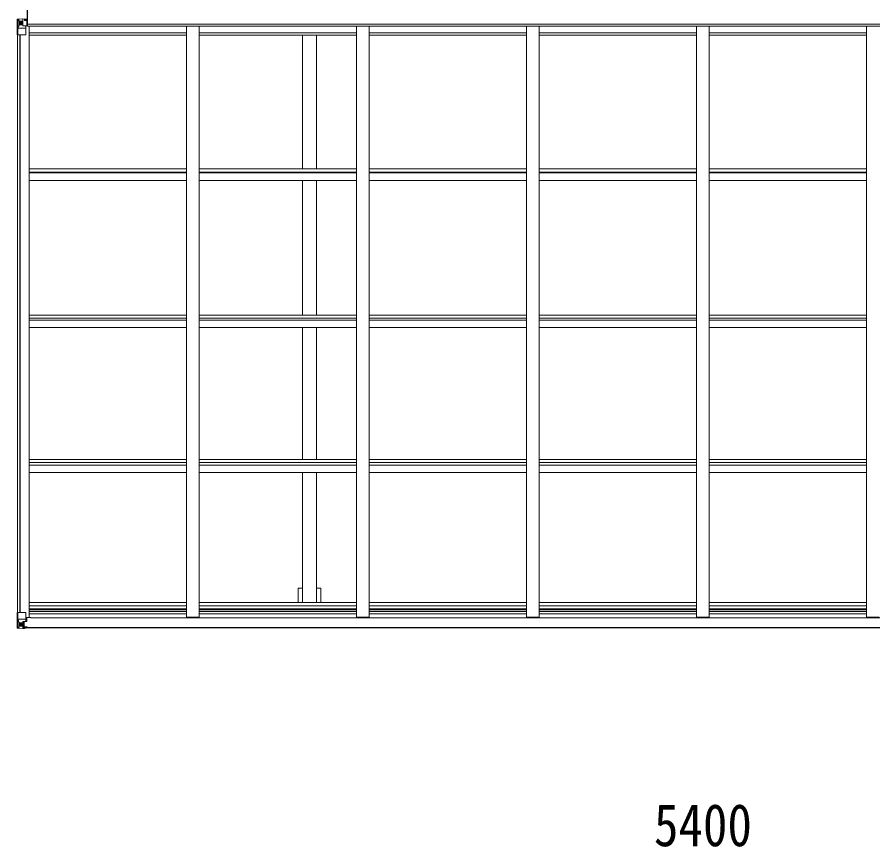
# Model space of a CAD drawing. Units: millimetres at full size; details may follow other scales. Extents: x -9783 to 33769, y -6828 to 6752.
# Drawn here: x 1770 to 5142, y 485 to 3753 of the extents above; entities that cross this region are included whole.
import ezdxf
from ezdxf.enums import TextEntityAlignment as Align

# ---------------------------------------------------------------- set-up
doc = ezdxf.new("R2010")
doc.units = ezdxf.units.MM
doc.header["$LTSCALE"] = 35
for name, color, linetype, lineweight in [('0-1_本体', 4, 'Continuous', 9), ('0-2_部品', 7, 'Continuous', 9), ('0-7_合掌部品', 3, 'Continuous', 9), ('0-A_寸法', 6, 'Continuous', 9)]:
    doc.layers.add(name, color=color, linetype=linetype, lineweight=lineweight)
doc.styles.add('ＭＳ ゴシック', font='')
doc.styles.get('ＭＳ ゴシック').set_extended_font_data('MS Gothic')

msp = doc.modelspace()

# ---------------------------------------------------------------- linework, layer by layer
at = {"layer": '0-1_本体'}
for p, q in [((1798.7, 3744.81), (1809.2, 3744.81)), ((1808.16, 3719.36), (1811.7, 3719.36)), ((7132.7, 3724.76), (1811.7, 3725.04)), ((1811.7, 3721.72), (1811.7, 3718.07)), ((7132.7, 3718.07), (1811.7, 3718.07)), ((1817.2, 3718.07), (1817.2, 1388.84)), ((2437.2, 3718.07), (2437.2, 1389.25)), ((2487.2, 3718.07), (2487.2, 1389.25)), ((3107.2, 3718.07), (3107.2, 1389.25)), ((3157.2, 3718.07), (3157.2, 1389.25)), ((3777.2, 3718.07), (3777.2, 1389.25)), ((3827.2, 3718.07), (3827.2, 1389.25)), ((4447.2, 3718.07), (4447.2, 1389.25)), ((4497.2, 3718.07), (4497.2, 1389.25)), ((5117.2, 3718.07), (5117.2, 1389.25)), ((1772.2, 3683.01), (1772.2, 1407.92)), ((1781.2, 3683.01), (1781.2, 1407.92)), ((1781.9, 3683.01), (1781.9, 1407.92)), ((1817.2, 3691.26), (2437.2, 3691.26)), ((1817.2, 3682.14), (2437.2, 3682.14)), ((2487.2, 3691.26), (3107.2, 3691.26)), ((2487.2, 3682.14), (3107.2, 3682.14)), ((2894.7, 3682.14), (2894.7, 3156.09)), ((2949.7, 3682.14), (2949.7, 3156.09)), ((3157.2, 3691.26), (3777.2, 3691.26)), ((3157.2, 3682.14), (3777.2, 3682.14)), ((3827.2, 3691.26), (4447.2, 3691.26)), ((3827.2, 3682.14), (4447.2, 3682.14)), ((4497.2, 3691.26), (5117.2, 3691.26)), ((4497.2, 3682.14), (5117.2, 3682.14)), ((1817.2, 3156.09), (2437.2, 3156.09)), ((1817.2, 3143.07), (2437.2, 3143.07)), ((1817.2, 3139.28), (2437.2, 3139.28)), ((2487.2, 3156.09), (3107.2, 3156.09)), ((2487.2, 3143.07), (3107.2, 3143.07)), ((2487.2, 3139.28), (3107.2, 3139.28)), ((3157.2, 3156.09), (3777.2, 3156.09)), ((3157.2, 3143.07), (3777.2, 3143.07)), ((3157.2, 3139.28), (3777.2, 3139.28)), ((3827.2, 3156.09), (4447.2, 3156.09)), ((3827.2, 3143.07), (4447.2, 3143.07)), ((3827.2, 3139.28), (4447.2, 3139.28)), ((4497.2, 3156.09), (5117.2, 3156.09)), ((4497.2, 3143.07), (5117.2, 3143.07)), ((4497.2, 3139.28), (5117.2, 3139.28)), ((1817.2, 3109.47), (2437.2, 3109.47)), ((2487.2, 3109.47), (3107.2, 3109.47)), ((2894.7, 3109.47), (2894.7, 2579.8)), ((2949.7, 3109.47), (2949.7, 2579.8)), ((3157.2, 3109.47), (3777.2, 3109.47)), ((3827.2, 3109.47), (4447.2, 3109.47)), ((4497.2, 3109.47), (5117.2, 3109.47)), ((1817.2, 2579.8), (2437.2, 2579.8)), ((1817.2, 2566.84), (2437.2, 2566.84)), ((2487.2, 2579.8), (3107.2, 2579.8)), ((2487.2, 2566.84), (3107.2, 2566.84)), ((3157.2, 2579.8), (3777.2, 2579.8)), ((3157.2, 2566.84), (3777.2, 2566.84)), ((3827.2, 2579.8), (4447.2, 2579.8)), ((3827.2, 2566.84), (4447.2, 2566.84)), ((4497.2, 2579.8), (5117.2, 2579.8)), ((4497.2, 2566.84), (5117.2, 2566.84)), ((1817.2, 2559.68), (2437.2, 2559.68)), ((1817.2, 2530.24), (2437.2, 2530.24)), ((2487.2, 2559.68), (3107.2, 2559.68)), ((2487.2, 2530.24), (3107.2, 2530.24)), ((2894.7, 2530.24), (2894.7, 2011.1)), ((2949.7, 2530.24), (2949.7, 2011.1)), ((3157.2, 2559.68), (3777.2, 2559.68)), ((3157.2, 2530.24), (3777.2, 2530.24)), ((3827.2, 2559.68), (4447.2, 2559.68)), ((3827.2, 2530.24), (4447.2, 2530.24)), ((4497.2, 2559.68), (5117.2, 2559.68)), ((4497.2, 2530.24), (5117.2, 2530.24)), ((1817.2, 2011.1), (2437.2, 2011.1)), ((1817.2, 1998.26), (2437.2, 1998.26)), ((2487.2, 2011.1), (3107.2, 2011.1)), ((2487.2, 1998.26), (3107.2, 1998.26)), ((3157.2, 2011.1), (3777.2, 2011.1)), ((3157.2, 1998.26), (3777.2, 1998.26)), ((3827.2, 2011.1), (4447.2, 2011.1)), ((3827.2, 1998.26), (4447.2, 1998.26)), ((4497.2, 2011.1), (5117.2, 2011.1)), ((4497.2, 1998.26), (5117.2, 1998.26)), ((1817.2, 1988.29), (2437.2, 1988.29)), ((1817.2, 1959.29), (2437.2, 1959.29)), ((2487.2, 1988.29), (3107.2, 1988.29)), ((2487.2, 1959.29), (3107.2, 1959.29)), ((2894.7, 1959.29), (2894.7, 1446.88)), ((2949.7, 1959.29), (2949.7, 1446.88)), ((3157.2, 1988.29), (3777.2, 1988.29)), ((3157.2, 1959.29), (3777.2, 1959.29)), ((3827.2, 1988.29), (4447.2, 1988.29)), ((3827.2, 1959.29), (4447.2, 1959.29)), ((4497.2, 1988.29), (5117.2, 1988.29)), ((4497.2, 1959.29), (5117.2, 1959.29)), ((2967.4, 1503.15), (2949.7, 1503.15)), ((2967.4, 1503.15), (2967.4, 1446.88)), ((1817.2, 1446.88), (2437.2, 1446.88)), ((1817.2, 1434.06), (2437.2, 1434.06)), ((1817.2, 1422.71), (2437.2, 1422.71)), ((1817.2, 1418.93), (2437.2, 1418.93)), ((2487.2, 1446.88), (3107.2, 1446.88)), ((2487.2, 1434.06), (3107.2, 1434.06)), ((2487.2, 1422.71), (3107.2, 1422.71)), ((2487.2, 1418.93), (3107.2, 1418.93)), ((3157.2, 1446.88), (3777.2, 1446.88)), ((3157.2, 1434.06), (3777.2, 1434.06)), ((3157.2, 1422.71), (3777.2, 1422.71)), ((3157.2, 1418.93), (3777.2, 1418.93)), ((3827.2, 1446.88), (4447.2, 1446.88)), ((3827.2, 1434.06), (4447.2, 1434.06)), ((3827.2, 1422.71), (4447.2, 1422.71)), ((3827.2, 1418.93), (4447.2, 1418.93)), ((4497.2, 1446.88), (5117.2, 1446.88)), ((4497.2, 1434.06), (5117.2, 1434.06)), ((4497.2, 1422.71), (5117.2, 1422.71)), ((4497.2, 1418.93), (5117.2, 1418.93)), ((1817.2, 1411.85), (2437.2, 1411.85)), ((1817.2, 1402.49), (2437.2, 1402.49)), ((1824.7, 1387.42), (7119.7, 1387.42)), ((2437.2, 1389.25), (2487.2, 1389.25)), ((2487.2, 1411.85), (3107.2, 1411.85)), ((2487.2, 1402.49), (3107.2, 1402.49)), ((3107.2, 1389.25), (3157.2, 1389.25)), ((3157.2, 1411.85), (3777.2, 1411.85)), ((3157.2, 1402.49), (3777.2, 1402.49)), ((3777.2, 1389.25), (3827.2, 1389.25)), ((3827.2, 1411.85), (4447.2, 1411.85)), ((3827.2, 1402.49), (4447.2, 1402.49)), ((4447.2, 1389.25), (4497.2, 1389.25)), ((4497.2, 1411.85), (5117.2, 1411.85)), ((4497.2, 1402.49), (5117.2, 1402.49)), ((5117.2, 1389.25), (5167.2, 1389.25)), ((1793.7, 1349.21), (7150.7, 1349.21)), ((1793.7, 1347.15), (7150.7, 1347.15))]:
    msp.add_line(p, q, dxfattribs=at)
msp.add_lwpolyline([(2894.7, 1503.15), (2877, 1503.15), (2877, 1446.88)], dxfattribs=at)
at = {"layer": '0-2_部品'}
for p, q in [((1773.05, 1407.92), (1803.2, 1407.92)), ((1773.05, 1407.92), (1773.05, 1347.33)), ((1804.2, 1406.92), (1804.2, 1373.82)), ((1824.7, 1388.23), (1804.2, 1388.23)), ((1808.7, 1384.92), (1804.2, 1384.92)), ((1808.7, 1388.23), (1808.7, 1373.05)), ((1773.59, 1381.04), (1780.2, 1381.25)), ((1773.59, 1381.04), (1777.74, 1368.95)), ((1777.02, 1350.71), (1774.28, 1347.04)), ((1780.2, 1367.72), (1777.87, 1367.69)), ((1777.87, 1367.69), (1777.87, 1354.22)), ((1777.87, 1354.22), (1780.2, 1354.16)), ((1780.2, 1381.25), (1804.2, 1381.25)), ((1780.2, 1367.72), (1792.2, 1367.72)), ((1780.2, 1367.72), (1780.2, 1367.72)), ((1780.2, 1354.16), (1792.2, 1354.16)), ((1785.68, 1361.36), (1785.68, 1362.32)), ((1791.2, 1354.16), (1792.2, 1354.16)), ((1792.2, 1371.01), (1792.2, 1344.92)), ((1793.7, 1367.72), (1792.2, 1367.72)), ((1793.7, 1354.16), (1792.2, 1354.16)), ((1793.7, 1350.62), (1792.2, 1350.62)), ((1803.38, 1373.56), (1793.03, 1371.91)), ((1793.03, 1371.27), (1803.38, 1372.93)), ((1793.03, 1371.91), (1793.03, 1371.27)), ((1797.7, 1364.12), (1793.7, 1364.12)), ((1797.7, 1355.92), (1793.7, 1355.92)), ((1794.2, 1350.98), (1793.7, 1350.98)), ((1793.81, 1352.29), (1797.7, 1352.29)), ((1794.2, 1352.08), (1794.2, 1351.91)), ((1794.2, 1351.91), (1794.2, 1351.91)), ((1804.2, 1351.83), (1794.2, 1351.91)), ((1794.2, 1349.96), (1794.2, 1351.91)), ((1802.2, 1349.98), (1794.2, 1349.98)), ((1802.2, 1349.96), (1794.2, 1349.96)), ((1797.7, 1372.02), (1797.7, 1352.05)), ((1803.38, 1372.93), (1803.38, 1373.56)), ((1803.66, 1373), (1807.7, 1373.04)), ((1804.2, 1351.83), (1804.2, 1350.22)), ((1804.2, 1350.22), (1809.2, 1350.22)), ((1807.7, 1374.77), (1808.7, 1374.77)), ((1808.7, 1373.05), (1807.7, 1373.04)), ((1809.2, 1349.21), (1809.2, 1350.22)), ((1809.2, 1350.22), (1810.2, 1350.22)), ((1810.2, 1351.9), (1810.2, 1351.78)), ((1810.2, 1350.22), (1810.2, 1351.78)), ((1810.2, 1350.22), (1810.2, 1349.21)), ((1770.2, 1347.21), (1770.2, 1347.25)), ((1771.14, 1346.25), (1771.14, 1346.21)), ((1771.14, 1346.21), (1771.14, 1346.21)), ((1780.11, 1345.82), (1772.19, 1346.29)), ((1773.05, 1347.26), (1773.05, 1347.33)), ((1792.2, 1345.03), (1780.2, 1345.82)), ((1792.2, 1345.8), (1798.7, 1345.4)), ((1798.7, 1344.52), (1792.2, 1344.92)), ((1798.7, 1346.33), (1793.7, 1346.42)), ((1798.7, 1346.33), (1798.7, 1347.15)), ((1798.7, 1345.92), (1798.7, 1346.33)), ((1798.7, 1345.92), (1798.7, 1345.4)), ((1798.7, 1345.4), (1798.7, 1344.52)), ((1803.7, 1346.72), (1803.7, 1347.15)), ((1804, 1346.72), (1803.7, 1346.72)), ((1804, 1346.72), (1805.69, 1347.15))]:
    msp.add_line(p, q, dxfattribs=at)
for points in [[(1770.2, 1347.25), (1770.2, 1407.92), (1773.05, 1407.92)], [(1783.76, 1360.4), (1782.8, 1360.4), (1782.8, 1359.44), (1783.76, 1359.44)], [(1785.68, 1362.32), (1784.72, 1362.32), (1784.72, 1361.36)], [(1784.72, 1358.48), (1784.72, 1357.52), (1785.68, 1357.52), (1785.68, 1358.48)], [(1786.64, 1359.44), (1787.6, 1359.44), (1787.6, 1360.4), (1786.64, 1360.4)], [(1798.7, 1345.92), (1793.7, 1345.92), (1793.7, 1371.38)], [(1809.2, 1351.95), (1794.2, 1352.08), (1794.2, 1352.08)], [(1794.2, 1350.98), (1802.2, 1350.98), (1802.2, 1349.21)], [(1807.7, 1373.04), (1807.7, 1374.77), (1804.2, 1374.79)], [(1804.2, 1351.83), (1804.2, 1351.84), (1810.2, 1351.78)], [(1771.14, 1346.21), (1780.2, 1345.65), (1792.2, 1344.92)]]:
    msp.add_lwpolyline(points, dxfattribs=at)
msp.add_circle((1785.2, 1359.92), 5.3, dxfattribs=at)
for centre, radius, start, end in [((1803.2, 1406.92), 1, 0, 90), ((1783.76, 1361.36), 0.96, 270, 0), ((1783.76, 1358.48), 0.96, 0, 90), ((1786.64, 1361.36), 0.96, 180, 270), ((1786.64, 1358.48), 0.96, 90, 180), ((1793.14, 1370.98), 0.937, 96.73234, 177.67791), ((1793.14, 1370.34), 0.937, 96.73234, 177.67791), ((1794.2, 1352.41), 0.5, 179.95536, 269.47105), ((1794.2, 1349.48), 0.5, 89.99891, 179.99891), ((1794.2, 1349.46), 0.5, 90.00309, 180.00198), ((1794.22, 1352.59), 0.513, 178.95293, 268.11972), ((1803.27, 1374.49), 0.937, 276.73234, 357.67791), ((1803.27, 1373.86), 0.937, 276.73234, 357.67791), ((1809.34, 1344.26), 7.69, 83.56574, 91.03001), ((1771.2, 1347.25), 0.999, 180.04917, 266.5576), ((1771.2, 1347.21), 0.999, 180.04917, 266.5576), ((1771.2, 1347.2), 1, 179.99921, 266.49983), ((1772.36, 1333.6), 12.7, 84.89689, 90.75534), ((1774.33, 1347.21), 1.28, 177.54105, 228.82169)]:
    msp.add_arc(centre, radius, start, end, dxfattribs=at)
for centre, major_axis, ratio, start_param, end_param in [((1774.31, 1378.69), (0.85, -2.32), 0.403757, 3.0087805, 3.9744392), ((1775, 1354.3), (0.03, -5), 0.573921, 0.7672717, 1.551125), ((1776.47, 1367.67), (0, -3), 0.468246, 1.5772882, 2.0127935), ((1698.46, 1354.16), (81.75, 0), 0.061163, 6.2824128, 6.2831853), ((1773.14, 1346.13), (2, -0.12), 0.060933, 2.0712557, 3.1453404), ((1972.14, 1333.9), (201, -12.36), 0.060933, 3.1453404, 3.145839), ((1773.33, 1349.23), (-0.02, -3), 0.466854, 0.125683, 0.7596956)]:
    msp.add_ellipse(centre, major_axis=major_axis, ratio=ratio, start_param=start_param, end_param=end_param, dxfattribs=at)
at = {"layer": '0-7_合掌部品'}
for p, q in [((1770.2, 3743.72), (1770.2, 3683.01)), ((1771.14, 3744.68), (1771.14, 3744.73)), ((1780.11, 3745.11), (1772.19, 3744.64)), ((1773.05, 3743.67), (1773.05, 3743.6)), ((1773.05, 3683.01), (1773.05, 3743.6)), ((1777.02, 3740.22), (1774.28, 3743.89)), ((1792.2, 3745.9), (1780.2, 3745.12)), ((1792.2, 3719.23), (1792.2, 3746.01)), ((1798.7, 3746.41), (1798.7, 3740.47)), ((1773.59, 3709.9), (1777.74, 3721.98)), ((1773.59, 3709.9), (1780.2, 3709.68)), ((1777.87, 3736.72), (1780.2, 3736.78)), ((1777.87, 3723.25), (1777.87, 3736.72)), ((1780.2, 3723.21), (1777.87, 3723.25)), ((1780.2, 3736.77), (1792.2, 3736.77)), ((1780.2, 3723.21), (1780.2, 3723.21)), ((1792.2, 3723.21), (1780.2, 3723.21)), ((1780.2, 3709.68), (1804.2, 3709.68)), ((1784.72, 3729.57), (1784.72, 3728.61)), ((1792.2, 3719.23), (1798.7, 3719.23)), ((1793.03, 3719.03), (1793.03, 3719.23)), ((1803.38, 3717.37), (1793.03, 3719.03)), ((1795.73, 3719.23), (1803.38, 3718.01)), ((1807.7, 3741.04), (1798.7, 3741.1)), ((1798.7, 3719.23), (1807.7, 3719.26)), ((1803.38, 3718.01), (1803.38, 3717.37)), ((1804.2, 3684.01), (1804.2, 3717.11)), ((1808.7, 3720.17), (1808.7, 3740.32)), ((1770.2, 3683.01), (1803.2, 3683.01))]:
    msp.add_line(p, q, dxfattribs=at)
msp.add_lwpolyline([(1810.7, 3721.7), (1810.7, 3784.7), (1809.2, 3784.7), (1809.2, 3721.7)], close=True, dxfattribs=at)
for points in [[(1810.7, 3721.7), (1811.7, 3721.7), (1811.7, 3784.7), (1810.7, 3784.7)], [(1771.14, 3744.73), (1780.2, 3745.28), (1798.7, 3746.41)], [(1783.76, 3731.49), (1782.8, 3731.49), (1782.8, 3730.53), (1783.76, 3730.53)], [(1785.68, 3732.45), (1785.68, 3733.41), (1784.72, 3733.41), (1784.72, 3732.45)], [(1784.72, 3728.61), (1785.68, 3728.61), (1785.68, 3729.57)], [(1786.64, 3730.53), (1787.6, 3730.53), (1787.6, 3731.49), (1786.64, 3731.49)], [(1808.7, 3740.32), (1808.69, 3740.43), (1798.7, 3740.47)]]:
    msp.add_lwpolyline(points, dxfattribs=at)
msp.add_circle((1785.2, 3731.01), 5.3, dxfattribs=at)
for centre, radius, start, end in [((1771.2, 3743.73), 1, 93.50017, 180.00079), ((1771.2, 3743.72), 0.999, 93.4424, 179.95083), ((1771.2, 3743.69), 0.999, 93.4424, 179.95083), ((1772.36, 3757.33), 12.7, 269.24466, 275.10311), ((1774.33, 3743.72), 1.28, 131.17831, 182.45895), ((1783.76, 3732.45), 0.96, 270, 0), ((1783.76, 3729.57), 0.96, 0, 90), ((1786.64, 3732.45), 0.96, 180, 270), ((1786.64, 3729.57), 0.96, 90, 180), ((1793.14, 3719.96), 0.937, 230.93398, 263.26766), ((1803.27, 3717.07), 0.937, 2.32209, 83.26766), ((1803.27, 3716.44), 0.937, 2.32209, 83.26766), ((1803.2, 3684.01), 1, 270, 0)]:
    msp.add_arc(centre, radius, start, end, dxfattribs=at)
for centre, major_axis, ratio, start_param, end_param in [((1972.14, 3757.04), (201, 12.36), 0.060933, 3.1373463, 3.1378449), ((1773.14, 3744.8), (2, 0.12), 0.060933, 3.1378449, 4.2119296), ((1773.33, 3741.71), (-0.02, 3), 0.466854, 5.5234897, 6.1575023), ((1774.31, 3712.24), (0.85, 2.32), 0.403757, 2.3087461, 3.2744049), ((1775, 3736.64), (0.03, 5), 0.573921, 4.7320603, 5.5159136), ((1776.47, 3723.27), (0, 3), 0.468246, 4.2703918, 4.7058971), ((1698.46, 3736.77), (81.75, 0), 0.061163, 0, 0.0007725), ((1807.7, 3740.33), (1, -0.012), 0.707053, 0.1587743, 1.5795216), ((1807.7, 3720.17), (1, 0.021), 0.906239, 4.6936843, 6.2644806)]:
    msp.add_ellipse(centre, major_axis=major_axis, ratio=ratio, start_param=start_param, end_param=end_param, dxfattribs=at)

# ---------------------------------------------------------------- texts
at = {"layer": '0-A_寸法', "color": 7, "style": 'ＭＳ ゴシック', "width": 0.85}
msp.add_text('5400', height=166.8, dxfattribs=at).set_placement((4279.7, 437.36), align=Align.BOTTOM_LEFT)

doc.saveas('drawing.dxf')
